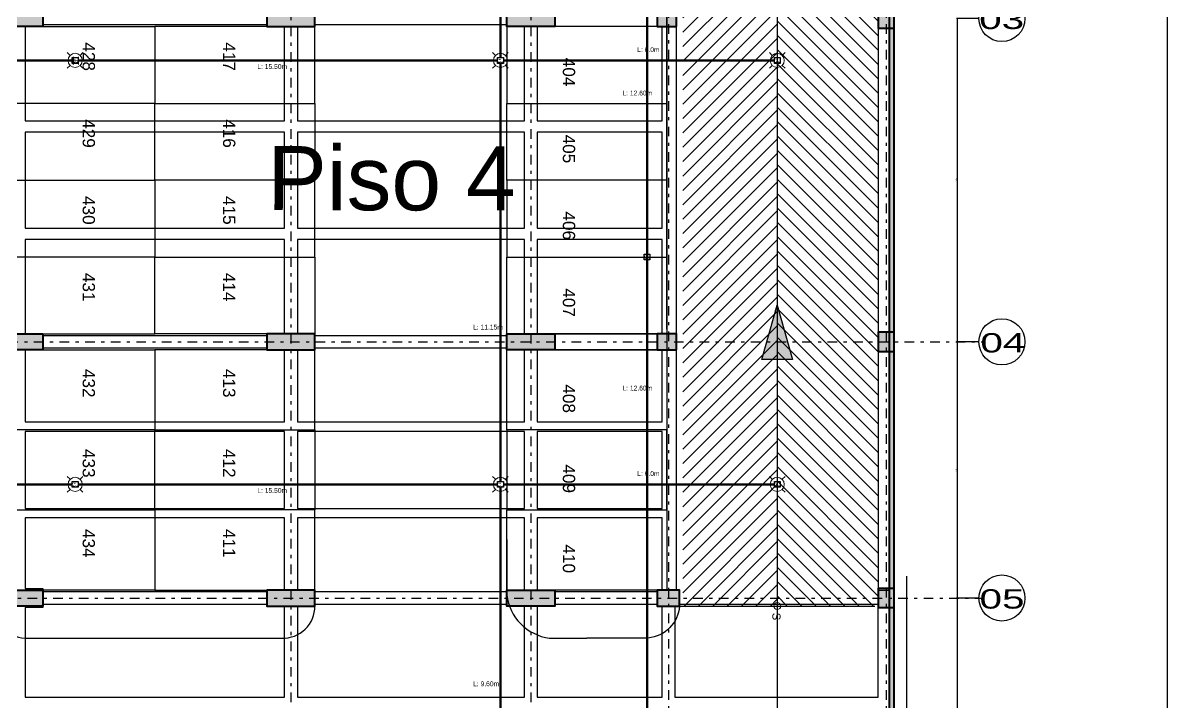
# Model space of a CAD drawing. Header units: millimetres. Extents: x 3781 to 4924, y 1639 to 1721.
# Drawn here: x 4237.09 to 4272.85, y 1664.95 to 1686.17 of the extents above; entities that cross this region are included whole.
import ezdxf

# ---------------------------------------------------------------- set-up
doc = ezdxf.new("R2010")
doc.units = ezdxf.units.MM
for name, pattern in [('CENTER', [0.7, 0.3, -0.2, 0, -0.2]), ('HIDDEN2', [0.1875, 0.125, -0.0625]), ('LLUVIAS', [10, 4, -2, 4])]:
    doc.linetypes.add(name, pattern=pattern)
doc.layers.get('Defpoints').update_dxf_attribs({"color": 255})
for name, color, linetype in [('-parquead', 2, 'Continuous'), ('1amobla', 2, 'Continuous'), ('_ACHU3', 253, 'Continuous'), ('AREA PARQUEO', 51, 'Continuous'), ('AS_GL DETECCION_MEZANINE', 7, 'Continuous'), ('AS_GL DETECCION_PISO 2', 7, 'Continuous'), ('E-P. MACIZA1', 2, 'HIDDEN2'), ('EJE-ESTRUCTURA', 1, 'CENTER'), ('HACHTCOLUMNA', 250, 'Continuous'), ('JCA_COTAS', 1, 'Continuous'), ('JCA_HATCH 254', 252, 'Continuous'), ('JCA_TEXTO1', 2, 'Continuous'), ('JCA_TEXTO2', 3, 'Continuous'), ('Textos-espacios', 3, 'Continuous')]:
    doc.layers.add(name, color=color, linetype=linetype)
for name, color, linetype, lineweight in [('Estructura', 6, 'Continuous', 40), ('Muro', 4, 'Continuous', 40), ('Piso', 251, 'Continuous', 30), ('TEXTOS', 7, 'Continuous', 20), ('Vidrio', 2, 'Continuous', 30)]:
    doc.layers.add(name, color=color, linetype=linetype, lineweight=lineweight)
doc.styles.add('ROMANS', font='arial.ttf', dxfattribs={"width": 0.7})
doc.styles.get("Standard").update_dxf_attribs({"font": 'arial.ttf'})
doc.styles.add('style2', font='arial.ttf', dxfattribs={"width": 1.5})
doc.dimstyles.new('1-10', dxfattribs={"dimscale": 10, "dimtxt": 0.0037, "dimasz": 0.001, "dimexe": 0.0018, "dimexo": 0.0018, "dimgap": 0.0005, "dimtad": 1, "dimzin": 4, "dimdsep": 46, "dimtxsty": 'ROMANS', "dimblk": 'ARCHTICK', "dimcen": 0.003, "dimdle": 0.0015, "dimclrd": 1, "dimclre": 1, "dimclrt": 4, "dimadec": 0, "dimazin": 0, "dimtfac": 1, "dimtix": 1, "dimtmove": 2, "dimatfit": 3, "dimldrblk": 'flecha', "dimfxl": 1, "dimtolj": 1, "dimtzin": 4, "dimarcsym": 0})

# ---------------------------------------------------------------- blocks, each defined once
blk = doc.blocks.new('_ArchTick')
at = {"color": 0, "linetype": 'ByBlock', "const_width": 0.15}
blk.add_lwpolyline([(-0.5, -0.5), (0.5, 0.5)], dxfattribs=at)
blk = doc.blocks.new('*D38')
at = {"layer": 'Defpoints', "color": 0, "transparency": 16777216}
for p in [(-46.702, -6675.899), (-47.386, -6685.999), (-46.702, -6685.999)]:
    blk.add_point(p, dxfattribs=at)
at = {"layer": 'JCA_COTAS', "color": 1, "lineweight": -2, "transparency": 16777216}
for p, q in [((-46.72, -6675.899), (-47.404, -6675.899)), ((-47.386, -6675.884), (-47.386, -6686.014)), ((-46.72, -6685.999), (-47.404, -6685.999))]:
    blk.add_line(p, q, dxfattribs=at)
at = {"layer": 'JCA_COTAS', "color": 1, "lineweight": -2, "transparency": 16777216, "xscale": 0.01, "yscale": 0.01, "zscale": 0.01}
for p, rotation in [((-47.386, -6675.899), 90), ((-47.386, -6685.999), 270)]:
    blk.add_blockref('_ArchTick', p, dxfattribs=dict(at, rotation=rotation))
at = {"layer": 'JCA_COTAS', "color": 4, "transparency": 16777216, "insert": (-47.41, -6680.949), "char_height": 0.037, "attachment_point": 5, "rotation": 90, "style": 'ROMANS'}
blk.add_mtext('\\A1;10.10', dxfattribs=at)
blk = doc.blocks.new('flecha')
at = {"layer": '_ACHU3', "linetype": 'Continuous', "lineweight": 0}
h = blk.add_hatch(color=255, dxfattribs=at)
h.dxf.hatch_style = 1
h.paths.add_polyline_path([(0, 0), (2.4, 0.4), (2.4, 0), (4, 0), (4, 0), (2.4, 0), (2.4, -0.4)])
at = {"layer": '_ACHU3', "linetype": 'Continuous', "lineweight": 0, "flags": 128}
blk.add_lwpolyline([(0, 0), (2.4, 0.4), (2.4, 0), (2.4, 0), (4, 0), (4, 0), (2.4, 0), (2.4, -0.4), (0, 0)], dxfattribs=at)
blk = doc.blocks.new('*D39')
at = {"layer": 'Defpoints', "color": 0, "transparency": 16777216}
for p in [(-46.702, -6685.999), (-47.386, -6693.999), (-46.702, -6693.999)]:
    blk.add_point(p, dxfattribs=at)
at = {"layer": 'JCA_COTAS', "color": 1, "lineweight": -2, "transparency": 16777216}
for p, q in [((-46.72, -6685.999), (-47.404, -6685.999)), ((-47.386, -6685.984), (-47.386, -6694.014)), ((-46.72, -6693.999), (-47.404, -6693.999))]:
    blk.add_line(p, q, dxfattribs=at)
at = {"layer": 'JCA_COTAS', "color": 1, "lineweight": -2, "transparency": 16777216, "xscale": 0.01, "yscale": 0.01, "zscale": 0.01}
for p, rotation in [((-47.386, -6685.999), 90), ((-47.386, -6693.999), 270)]:
    blk.add_blockref('_ArchTick', p, dxfattribs=dict(at, rotation=rotation))
at = {"layer": 'JCA_COTAS', "color": 4, "transparency": 16777216, "insert": (-47.41, -6689.999), "char_height": 0.037, "attachment_point": 5, "rotation": 90, "style": 'ROMANS'}
blk.add_mtext('\\A1;8.00', dxfattribs=at)
blk = doc.blocks.new('*D40')
at = {"layer": 'Defpoints', "color": 0, "transparency": 16777216}
for p in [(-46.702, -6693.999), (-47.386, -6703.674), (-46.702, -6703.674)]:
    blk.add_point(p, dxfattribs=at)
at = {"layer": 'JCA_COTAS', "color": 1, "lineweight": -2, "transparency": 16777216}
for p, q in [((-46.72, -6693.999), (-47.404, -6693.999)), ((-47.386, -6693.984), (-47.386, -6703.689)), ((-46.72, -6703.674), (-47.404, -6703.674))]:
    blk.add_line(p, q, dxfattribs=at)
at = {"layer": 'JCA_COTAS', "color": 1, "lineweight": -2, "transparency": 16777216, "xscale": 0.01, "yscale": 0.01, "zscale": 0.01}
for p, rotation in [((-47.386, -6693.999), 90), ((-47.386, -6703.674), 270)]:
    blk.add_blockref('_ArchTick', p, dxfattribs=dict(at, rotation=rotation))
at = {"layer": 'JCA_COTAS', "color": 4, "transparency": 16777216, "insert": (-47.41, -6698.836), "char_height": 0.037, "attachment_point": 5, "rotation": 90, "style": 'ROMANS'}
blk.add_mtext('\\A1;9.68', dxfattribs=at)
blk = doc.blocks.new('AS_Strobe-CEILING')
at = {"color": 0, "linetype": 'Continuous', "lineweight": 15}
for p, q in [((-0.105, 0.105), (-0.163, 0.163)), ((0.105, 0.105), (0.163, 0.163)), ((-0.105, -0.105), (-0.163, -0.163)), ((0.105, -0.105), (0.163, -0.163))]:
    blk.add_line(p, q, dxfattribs=at)
blk.add_ellipse((0, 0), major_axis=(0.148, 0), ratio=1, dxfattribs=at)
blk = doc.blocks.new('Horne Strobe Cielo')
at = {"layer": 'AS_GL DETECCION_MEZANINE', "color": 1, "linetype": 'Continuous', "xscale": 1.5, "yscale": 1.5, "zscale": 1.5}
blk.add_blockref('AS_Strobe-CEILING', (-679.742, -2828), dxfattribs=at)
at = {"layer": '1amobla', "color": 7, "linetype": 'Continuous', "ltscale": 0.3, "true_color": 0xffffff, "insert": (-679.843, -2827.878), "char_height": 0.25, "width": 0.07916, "attachment_point": 1}
blk.add_mtext('H', dxfattribs=at)
blk = doc.blocks.new('Caja metalica de 12')
at = {"layer": '1amobla', "linetype": 'Continuous', "ltscale": 0.3}
blk.add_lwpolyline([(-1069.691, -2855.357), (-1069.511, -2855.357), (-1069.511, -2855.537), (-1069.691, -2855.537), (-1069.691, -2855.357)], dxfattribs=at)
at = {"layer": '1amobla', "color": 7, "linetype": 'Continuous', "ltscale": 0.3, "insert": (-1069.679, -2855.397), "char_height": 0.04, "width": 0.07916, "attachment_point": 1}
blk.add_mtext('CM 12X12', dxfattribs=at)
blk = doc.blocks.new('estructura etapa 3')
at = {"layer": 'HACHTCOLUMNA'}
h = blk.add_hatch(color=256, dxfattribs=at)
h.paths.add_polyline_path([(-91.651, -6658.124), (-91.651, -6657.624), (-92.35, -6657.624), (-92.35, -6658.124)])
h.paths.add_polyline_path([(-49.354, -6658.124), (-49.354, -6657.624), (-50.055, -6657.624), (-50.055, -6658.124)])
h.paths.add_polyline_path([(-56.053, -6658.124), (-56.053, -6657.624), (-56.753, -6657.624), (-56.753, -6658.124)])
h.paths.add_polyline_path([(-76.45, -6659.124), (-76.95, -6659.124), (-76.95, -6657.624), (-76.45, -6657.624)])
h.paths.add_polyline_path([(-83.95, -6659.124), (-84.45, -6659.124), (-84.45, -6657.624), (-83.95, -6657.624)])
h.paths.add_polyline_path([(-60.452, -6659.124), (-60.952, -6659.124), (-60.952, -6657.624), (-60.452, -6657.624)])
h.paths.add_polyline_path([(-67.95, -6659.124), (-68.45, -6659.124), (-68.45, -6657.624), (-67.95, -6657.624)])
h.paths.add_polyline_path([(-91.85, -6668.199), (-91.851, -6667.599), (-92.35, -6667.599), (-92.349, -6668.199)])
h.paths.add_polyline_path([(-49.354, -6668.199), (-49.354, -6667.599), (-49.854, -6667.599), (-49.854, -6668.199)])
h.paths.add_polyline_path([(-56.154, -6668.149), (-56.154, -6667.649), (-56.854, -6667.649), (-56.854, -6668.149)])
h.paths.add_polyline_path([(-59.952, -6667.649), (-59.952, -6668.149), (-61.452, -6668.149), (-61.452, -6667.649)])
h.paths.add_polyline_path([(-75.95, -6667.649), (-75.95, -6668.149), (-77.45, -6668.149), (-77.45, -6667.649)])
h.paths.add_polyline_path([(-68.95, -6667.649), (-68.95, -6668.149), (-67.45, -6668.149), (-67.45, -6667.649)])
h.paths.add_polyline_path([(-84.95, -6667.649), (-84.95, -6668.149), (-83.45, -6668.149), (-83.45, -6667.649)])
h.paths.add_polyline_path([(-91.85, -6676.199), (-91.85, -6675.599), (-92.349, -6675.599), (-92.349, -6676.199)])
h.paths.add_polyline_path([(-49.354, -6676.199), (-49.354, -6675.599), (-49.854, -6675.599), (-49.854, -6676.199)])
h.paths.add_polyline_path([(-56.154, -6676.149), (-56.154, -6675.649), (-56.754, -6675.649), (-56.754, -6676.149)])
h.paths.add_polyline_path([(-59.952, -6675.649), (-59.952, -6676.149), (-61.452, -6676.149), (-61.452, -6675.649)])
h.paths.add_polyline_path([(-75.95, -6675.649), (-75.95, -6676.149), (-77.45, -6676.149), (-77.45, -6675.649)])
h.paths.add_polyline_path([(-68.95, -6675.649), (-68.95, -6676.149), (-67.45, -6676.149), (-67.45, -6675.649)])
h.paths.add_polyline_path([(-84.95, -6675.649), (-84.95, -6676.149), (-83.45, -6676.149), (-83.45, -6675.649)])
h.paths.add_polyline_path([(-91.847, -6686.299), (-91.851, -6685.699), (-92.35, -6685.699), (-92.346, -6686.299)])
h.paths.add_polyline_path([(-49.354, -6686.299), (-49.354, -6685.699), (-49.854, -6685.699), (-49.854, -6686.299)])
h.paths.add_polyline_path([(-56.154, -6686.249), (-56.154, -6685.749), (-56.754, -6685.749), (-56.754, -6686.249)])
h.paths.add_polyline_path([(-59.952, -6685.749), (-59.952, -6686.249), (-61.452, -6686.249), (-61.452, -6685.749)])
h.paths.add_polyline_path([(-75.95, -6685.749), (-75.95, -6686.249), (-77.45, -6686.249), (-77.45, -6685.749)])
h.paths.add_polyline_path([(-68.95, -6685.749), (-68.95, -6686.249), (-67.45, -6686.249), (-67.45, -6685.749)])
h.paths.add_polyline_path([(-84.95, -6685.749), (-84.95, -6686.249), (-83.45, -6686.249), (-83.45, -6685.749)])
h.paths.add_polyline_path([(-49.353, -6694.294), (-49.354, -6693.699), (-49.855, -6693.699), (-49.854, -6694.294)])
h.paths.add_polyline_path([(-56.054, -6694.249), (-56.054, -6693.749), (-56.753, -6693.749), (-56.753, -6694.249)])
h.paths.add_polyline_path([(-91.651, -6694.249), (-91.651, -6693.749), (-92.35, -6693.749), (-92.35, -6694.249)])
h.paths.add_polyline_path([(-59.952, -6693.749), (-59.952, -6694.249), (-61.452, -6694.249), (-61.452, -6693.749)])
h.paths.add_polyline_path([(-75.95, -6693.749), (-75.95, -6694.249), (-77.45, -6694.249), (-77.45, -6693.749)])
h.paths.add_polyline_path([(-68.95, -6693.749), (-68.95, -6694.249), (-67.45, -6694.249), (-67.45, -6693.749)])
h.paths.add_polyline_path([(-84.95, -6693.749), (-84.95, -6694.249), (-83.45, -6694.249), (-83.45, -6693.749)])
h.paths.add_polyline_path([(-49.358, -6703.974), (-49.353, -6703.374), (-49.854, -6703.374), (-49.859, -6703.974)])
h.paths.add_polyline_path([(-56.054, -6703.924), (-56.054, -6703.424), (-56.753, -6703.424), (-56.753, -6703.924)])
h.paths.add_polyline_path([(-67.95, -6704.924), (-67.95, -6703.424), (-68.45, -6703.424), (-68.45, -6704.924)])
h.paths.add_polyline_path([(-91.651, -6703.924), (-91.651, -6703.424), (-92.35, -6703.424), (-92.35, -6703.924)])
h.paths.add_polyline_path([(-61.847, -6703.424), (-60.347, -6703.424), (-60.347, -6703.924), (-61.847, -6703.924)])
h.paths.add_polyline_path([(-83.95, -6704.924), (-83.95, -6703.424), (-84.45, -6703.424), (-84.45, -6704.924)])
h.paths.add_polyline_path([(-76.45, -6704.924), (-76.45, -6703.424), (-76.95, -6703.424), (-76.95, -6704.924)])
h.paths.add_polyline_path([(-49.354, -6711.949), (-49.354, -6711.449), (-50.054, -6711.449), (-50.054, -6711.949)])
h.paths.add_polyline_path([(-55.954, -6711.949), (-55.954, -6711.449), (-56.654, -6711.449), (-56.654, -6711.949)])
h.paths.add_polyline_path([(-91.65, -6711.949), (-91.65, -6711.449), (-92.35, -6711.449), (-92.35, -6711.949)])
h.paths.add_polyline_path([(-60.952, -6711.949), (-60.952, -6709.549), (-60.452, -6709.549), (-60.452, -6711.949)])
h.paths.add_polyline_path([(-68.45, -6709.549), (-68.45, -6711.949), (-67.95, -6711.949), (-67.95, -6709.549)])
h.paths.add_polyline_path([(-76.95, -6709.549), (-76.95, -6711.949), (-76.45, -6711.949), (-76.45, -6709.549)])
h.paths.add_polyline_path([(-83.95, -6709.549), (-83.95, -6711.949), (-84.45, -6711.949), (-84.45, -6709.549)])
at = {"layer": 'EJE-ESTRUCTURA'}
for p, q in [((-68.2, -6655.354), (-68.2, -6714.914)), ((-60.702, -6655.354), (-60.702, -6714.914)), ((-60.702, -6655.354), (-60.702, -6714.914)), ((-56.404, -6655.279), (-56.404, -6714.839)), ((-49.604, -6655.279), (-49.604, -6714.839)), ((-93.028, -6685.999), (-46.502, -6685.999)), ((-93.228, -6693.999), (-46.502, -6693.999))]:
    blk.add_line(p, q, dxfattribs=at)
at = {"layer": 'Estructura'}
for points in [[(-75.95, -6675.649), (-75.95, -6676.149), (-77.45, -6676.149), (-77.45, -6675.649)], [(-68.95, -6675.649), (-68.95, -6676.149), (-67.45, -6676.149), (-67.45, -6675.649)], [(-59.952, -6675.649), (-59.952, -6676.149), (-61.452, -6676.149), (-61.452, -6675.649)], [(-56.154, -6676.149), (-56.154, -6675.649), (-56.754, -6675.649), (-56.754, -6676.149)], [(-49.354, -6676.199), (-49.354, -6675.599), (-49.854, -6675.599), (-49.854, -6676.199)], [(-75.95, -6685.749), (-75.95, -6686.249), (-77.45, -6686.249), (-77.45, -6685.749)], [(-68.95, -6685.749), (-68.95, -6686.249), (-67.45, -6686.249), (-67.45, -6685.749)], [(-59.952, -6685.749), (-59.952, -6686.249), (-61.452, -6686.249), (-61.452, -6685.749)], [(-56.154, -6686.249), (-56.154, -6685.749), (-56.754, -6685.749), (-56.754, -6686.249)], [(-49.354, -6686.299), (-49.354, -6685.699), (-49.854, -6685.699), (-49.854, -6686.299)], [(-75.95, -6693.749), (-75.95, -6694.249), (-77.45, -6694.249), (-77.45, -6693.749)], [(-68.95, -6693.749), (-68.95, -6694.249), (-67.45, -6694.249), (-67.45, -6693.749)], [(-59.952, -6693.749), (-59.952, -6694.249), (-61.452, -6694.249), (-61.452, -6693.749)], [(-56.054, -6694.249), (-56.054, -6693.749), (-56.753, -6693.749), (-56.753, -6694.249)], [(-49.353, -6694.294), (-49.354, -6693.699), (-49.855, -6693.699), (-49.854, -6694.294)]]:
    blk.add_lwpolyline(points, close=True, dxfattribs=at)
at = {"layer": 'JCA_TEXTO1', "linetype": 'Continuous'}
for centre in [(-45.982, -6675.899), (-45.982, -6685.999), (-45.982, -6693.999)]:
    blk.add_circle(centre, 0.72, dxfattribs=at)
at = {"layer": 'JCA_TEXTO2', "style": 'style2', "width": 1.5}
for s, p in [('03', (-46.693, -6676.229)), ('04', (-46.655, -6686.329)), ('05', (-46.683, -6694.329))]:
    blk.add_text(s, height=0.6031, rotation=0.0293, dxfattribs=at).set_placement(p)
at = {"layer": 'JCA_COTAS'}
for base, p1, p2, picture, middle in [((-47.386, -6685.999), (-46.702, -6675.899), (-46.702, -6685.999), '*D38', (-47.41, -6680.949)), ((-47.386, -6693.999), (-46.702, -6685.999), (-46.702, -6693.999), '*D39', (-47.41, -6689.999)), ((-47.38635, -6703.67384), (-46.70152, -6693.99883), (-46.70152, -6703.67384), '*D40', (-47.41024, -6698.83633))]:
    dim = blk.add_linear_dim(base=base, p1=p1, p2=p2, angle=90, dimstyle='1-10', dxfattribs=at)
    dim.commit()
    dim.dimension.update_dxf_attribs({"geometry": picture, "text_midpoint": middle})

msp = doc.modelspace()

# ---------------------------------------------------------------- hatches: boundary and pattern name
at = {"layer": 'JCA_HATCH 254', "linetype": 'Continuous', "ltscale": 0.3, "true_color": 0x636466, "transparency": 33554687}
h = msp.add_hatch(color=251, dxfattribs=at)
h.dxf.hatch_style = 1
h.paths.add_polyline_path([(4264.315, 1704.478), (4264.165, 1704.478), (4264.165, 1650.753), (4264.315, 1650.753)])
at = {"layer": 'JCA_HATCH 254'}
msp.add_hatch(color=256, dxfattribs=at).paths.add_polyline_path([(4260.664, 1677.345), (4261.14, 1675.653), (4260.188, 1675.653)])
at = {"layer": 'Piso'}
h = msp.add_hatch(dxfattribs=at)
h.set_pattern_fill('ANSI31', color=256, scale=0.1, angle=-41.916, style=0)
h.set_pattern_definition([(45, (4259.0526, 1672.3941), (-0.2245064, 0.2245064), [])])
h.paths.add_polyline_path([(4260.664, 1695.253), (4260.664, 1667.953), (4257.714, 1667.953), (4257.714, 1693.903), (4257.575, 1694.393), (4257.282, 1694.81), (4256.869, 1695.108), (4256.381, 1695.253)])
h = msp.add_hatch(dxfattribs=at)
h.set_pattern_fill('ANSI31', color=256, scale=0.1, angle=-41.916, style=0)
h.set_pattern_definition([(135, (4262.37494, 1672.3941), (0.2245064, 0.2245064), [])])
h.paths.add_polyline_path([(4260.664, 1695.253), (4260.664, 1667.953), (4263.824, 1667.953), (4263.804, 1695.253)])

# ---------------------------------------------------------------- linework, layer by layer
at = {"layer": '-parquead'}
msp.add_line((4237.255, 1666.953), (4245.182, 1666.953), dxfattribs=at)
for points in [[(4241.219, 1683.653), (4236.219, 1683.653), (4236.219, 1686.053), (4241.219, 1686.053)], [(4241.218, 1683.653), (4246.218, 1683.653), (4246.218, 1686.053), (4241.218, 1686.053)], [(4241.219, 1683.653), (4236.219, 1683.653), (4236.219, 1681.253), (4241.219, 1681.253)], [(4241.218, 1683.653), (4246.218, 1683.653), (4246.218, 1681.253), (4241.218, 1681.253)], [(4241.219, 1678.853), (4236.219, 1678.853), (4236.219, 1681.253), (4241.219, 1681.253)], [(4241.218, 1678.853), (4246.218, 1678.853), (4246.218, 1681.253), (4241.218, 1681.253)], [(4241.219, 1678.853), (4236.219, 1678.853), (4236.219, 1676.453), (4241.219, 1676.453)], [(4241.218, 1678.853), (4246.218, 1678.853), (4246.218, 1676.453), (4241.218, 1676.453)], [(4241.219, 1673.453), (4236.219, 1673.453), (4236.219, 1675.953), (4241.219, 1675.953)], [(4241.219, 1673.453), (4246.219, 1673.453), (4246.219, 1675.953), (4241.219, 1675.953)], [(4241.219, 1673.453), (4236.219, 1673.453), (4236.219, 1670.953), (4241.219, 1670.953)], [(4241.219, 1673.453), (4246.219, 1673.453), (4246.219, 1670.953), (4241.219, 1670.953)], [(4241.219, 1668.453), (4236.219, 1668.453), (4236.219, 1670.953), (4241.219, 1670.953)], [(4241.219, 1668.453), (4246.219, 1668.453), (4246.219, 1670.953), (4241.219, 1670.953)]]:
    msp.add_lwpolyline(points, close=True, dxfattribs=at)
for centre, start, end in [((4237.214, 1667.947), 179.6878, 272.3511), ((4245.223, 1667.948), 267.6502, 0.3083)]:
    msp.add_arc(centre, 0.996, start, end, dxfattribs=at)
at = {"layer": '1amobla', "color": 7, "linetype": 'Continuous', "ltscale": 0.3, "true_color": 0xffffff}
msp.add_line((4260.664, 1697.848), (4260.664, 1646.417), dxfattribs=at)
msp.add_lwpolyline([(4214.399, 1712.387), (4272.847, 1712.387), (4272.847, 1639.402), (4214.399, 1639.402)], close=True, dxfattribs=at)
for points in [[(4238.636, 1685.083), (4238.816, 1685.083), (4238.816, 1684.903), (4238.636, 1684.903), (4238.636, 1685.083)], [(4238.636, 1685.083), (4238.816, 1685.083), (4238.816, 1684.903), (4238.636, 1684.903), (4238.636, 1685.083)], [(4251.926, 1685.083), (4252.106, 1685.083), (4252.106, 1684.903), (4251.926, 1684.903), (4251.926, 1685.083)], [(4251.926, 1685.083), (4252.106, 1685.083), (4252.106, 1684.903), (4251.926, 1684.903), (4251.926, 1685.083)], [(4260.574, 1685.083), (4260.754, 1685.083), (4260.754, 1684.903), (4260.574, 1684.903), (4260.574, 1685.083)], [(4260.574, 1685.083), (4260.754, 1685.083), (4260.754, 1684.903), (4260.574, 1684.903), (4260.574, 1685.083)], [(4238.636, 1671.843), (4238.816, 1671.843), (4238.816, 1671.663), (4238.636, 1671.663), (4238.636, 1671.843)], [(4238.636, 1671.843), (4238.816, 1671.843), (4238.816, 1671.663), (4238.636, 1671.663), (4238.636, 1671.843)], [(4251.926, 1671.843), (4252.106, 1671.843), (4252.106, 1671.663), (4251.926, 1671.663), (4251.926, 1671.843)], [(4251.926, 1671.843), (4252.106, 1671.843), (4252.106, 1671.663), (4251.926, 1671.663), (4251.926, 1671.843)], [(4260.574, 1671.843), (4260.754, 1671.843), (4260.754, 1671.663), (4260.574, 1671.663), (4260.574, 1671.843)], [(4260.574, 1671.843), (4260.754, 1671.843), (4260.754, 1671.663), (4260.574, 1671.663), (4260.574, 1671.843)]]:
    msp.add_lwpolyline(points, dxfattribs=at)
at = {"layer": 'AREA PARQUEO', "color": 2}
msp.add_line((4257.216, 1676.604), (4257.216, 1693.753), dxfattribs=at)
for points in [[(4257.514, 1694.053), (4257.216, 1694.053), (4257.216, 1668.453), (4257.514, 1668.453)], [(4264.165, 1694.053), (4263.814, 1694.053), (4263.814, 1668.453), (4264.165, 1668.453)], [(4257.216, 1683.653), (4257.216, 1686.053), (4252.216, 1686.053), (4252.216, 1683.653)], [(4257.216, 1683.653), (4257.216, 1681.253), (4252.216, 1681.253), (4252.216, 1683.653)], [(4257.216, 1678.853), (4257.216, 1681.253), (4252.216, 1681.253), (4252.216, 1678.853)], [(4257.216, 1678.853), (4257.216, 1676.453), (4252.216, 1676.453), (4252.216, 1678.853)], [(4252.216, 1673.453), (4252.216, 1675.953), (4257.216, 1675.953), (4257.216, 1673.453)], [(4252.216, 1673.453), (4252.216, 1670.953), (4257.216, 1670.953), (4257.216, 1673.453)], [(4252.216, 1668.453), (4252.216, 1670.953), (4257.216, 1670.953), (4257.216, 1668.453)]]:
    msp.add_lwpolyline(points, close=True, dxfattribs=at)
for points in [[(4252.216, 1670.029), (4252.216, 1668.303, 0.348163), (4253.549, 1666.953), (4254.716, 1666.953)], [(4257.615, 1667.953, -0.363964), (4256.623, 1666.953), (4254.716, 1666.953)]]:
    msp.add_lwpolyline(points, format="xyb", dxfattribs=at)
at = {"layer": 'AS_GL DETECCION_PISO 2', "color": 5, "linetype": 'Continuous', "lineweight": 50}
for p, q in [((4256.597, 1663.895), (4256.597, 1696.103)), ((4252.016, 1685.083), (4252.016, 1691.55)), ((4238.636, 1684.993), (4225.136, 1684.993)), ((4251.926, 1684.993), (4238.816, 1684.993)), ((4252.016, 1671.843), (4252.016, 1684.903)), ((4252.106, 1684.993), (4260.574, 1684.993)), ((4256.597, 1663.895), (4256.597, 1678.763)), ((4238.636, 1671.753), (4225.136, 1671.753)), ((4251.926, 1671.753), (4238.816, 1671.753)), ((4252.016, 1671.663), (4252.016, 1662.494)), ((4252.106, 1671.753), (4260.574, 1671.753))]:
    msp.add_line(p, q, dxfattribs=at)
at = {"layer": 'E-P. MACIZA1', "color": 7, "linetype": 'LLUVIAS', "ltscale": 3, "true_color": 0xffffff}
for points in [[(4245.269, 1683.103), (4245.269, 1686.053), (4244.719, 1686.053), (4244.719, 1686.103), (4237.719, 1686.103), (4237.719, 1686.053), (4237.169, 1686.053), (4237.169, 1683.103)], [(4252.766, 1683.103), (4252.766, 1686.053), (4252.216, 1686.053), (4252.216, 1686.103), (4246.219, 1686.103), (4246.219, 1686.053), (4245.669, 1686.053), (4245.669, 1683.103)], [(4253.166, 1686.053), (4253.166, 1683.103), (4257.065, 1683.103), (4257.065, 1686.053)], [(4237.169, 1682.753), (4237.169, 1679.753), (4245.269, 1679.753), (4245.269, 1682.753)], [(4245.669, 1682.753), (4245.669, 1679.753), (4252.766, 1679.753), (4252.766, 1682.753)], [(4244.719, 1676.403), (4244.719, 1676.453), (4245.269, 1676.453), (4245.269, 1679.403), (4237.169, 1679.403), (4237.169, 1676.453), (4237.719, 1676.453), (4237.719, 1676.403)], [(4252.216, 1676.403), (4252.216, 1676.453), (4252.766, 1676.453), (4252.766, 1679.403), (4245.669, 1679.403), (4245.669, 1676.453), (4246.219, 1676.453), (4246.219, 1676.403)], [(4253.166, 1679.403), (4253.166, 1676.453), (4257.065, 1676.453), (4257.065, 1679.403)], [(4245.269, 1673.703), (4245.269, 1675.953), (4244.719, 1675.953), (4244.719, 1676.003), (4237.719, 1676.003), (4237.719, 1675.953), (4237.169, 1675.953), (4237.169, 1673.703)], [(4252.766, 1673.703), (4252.766, 1675.953), (4252.216, 1675.953), (4252.216, 1676.003), (4246.219, 1676.003), (4246.219, 1675.953), (4245.669, 1675.953), (4245.669, 1673.703)], [(4253.166, 1675.953), (4253.166, 1673.703), (4257.065, 1673.703), (4257.065, 1675.953)], [(4245.269, 1673.403), (4237.169, 1673.403), (4237.169, 1671.003), (4245.269, 1671.003)], [(4245.669, 1673.403), (4245.669, 1671.003), (4252.766, 1671.003), (4252.766, 1673.403)], [(4244.719, 1668.403), (4244.719, 1668.453), (4245.269, 1668.453), (4245.269, 1670.703), (4237.169, 1670.703), (4237.169, 1668.503), (4237.719, 1668.503), (4237.719, 1668.403)], [(4252.766, 1668.453), (4252.766, 1670.703), (4245.669, 1670.703), (4245.669, 1668.453), (4246.219, 1668.453), (4246.219, 1668.403), (4252.216, 1668.403), (4252.216, 1668.453)], [(4256.915, 1668.403), (4256.915, 1668.453), (4257.065, 1668.453), (4257.065, 1670.703), (4253.166, 1670.703), (4253.166, 1668.453), (4253.716, 1668.453), (4253.716, 1668.403)], [(4245.269, 1665.103), (4245.269, 1667.953), (4244.719, 1667.953), (4244.719, 1668.003), (4237.719, 1668.003), (4237.719, 1667.903), (4237.169, 1667.903), (4237.169, 1665.103)], [(4252.766, 1665.103), (4252.766, 1667.953), (4252.216, 1667.953), (4252.216, 1668.003), (4246.219, 1668.003), (4246.219, 1667.953), (4245.669, 1667.953), (4245.669, 1665.103)], [(4257.065, 1665.103), (4257.065, 1667.953), (4256.915, 1667.953), (4256.915, 1668.003), (4253.716, 1668.003), (4253.716, 1667.953), (4253.166, 1667.953), (4253.166, 1665.103)], [(4263.815, 1665.103), (4263.815, 1667.903), (4263.815, 1667.903), (4263.815, 1668.003), (4257.615, 1668.003), (4257.615, 1667.953), (4257.465, 1667.953), (4257.465, 1665.103)]]:
    msp.add_lwpolyline(points, close=True, dxfattribs=at)
for points in [[(4257.065, 1682.753), (4253.166, 1682.753), (4253.166, 1679.753), (4257.065, 1679.753), (4257.065, 1682.753)], [(4252.766, 1676.453), (4252.766, 1679.403), (4245.669, 1679.403), (4245.669, 1676.453)], [(4257.065, 1673.403), (4253.166, 1673.403), (4253.166, 1671.003), (4257.065, 1671.003), (4257.065, 1673.403)]]:
    msp.add_lwpolyline(points, dxfattribs=at)
at = {"layer": 'Muro'}
msp.add_lwpolyline([(4264.315, 1704.478), (4264.165, 1704.478), (4264.165, 1650.753), (4264.315, 1650.753)], close=True, dxfattribs=at)
at = {"layer": 'Piso'}
for p, q in [((4260.664, 1695.253), (4260.664, 1667.953)), ((4264.715, 1650.57), (4264.715, 1668.889, -41.255)), ((4257.615, 1667.953), (4263.715, 1667.953))]:
    msp.add_line(p, q, dxfattribs=at)
at = {"layer": 'TEXTOS'}
msp.add_circle((4260.664, 1667.953), 0.109, dxfattribs=at)
at = {"layer": 'Textos-espacios'}
msp.add_lwpolyline([(4260.664, 1677.345), (4261.14, 1675.653), (4260.188, 1675.653)], close=True, dxfattribs=at)

# ---------------------------------------------------------------- block references
at = {"layer": '1amobla', "color": 7, "linetype": 'Continuous', "true_color": 0xffffff}
for name, p in [('Horne Strobe Cielo', (4918.468, 4512.993)), ('Caja metalica de 12', (5308.327, 4540.439)), ('Caja metalica de 12', (5321.617, 4540.439)), ('Caja metalica de 12', (5330.265, 4540.439)), ('Caja metalica de 12', (5326.198, 4534.299)), ('Caja metalica de 12', (5308.327, 4527.199)), ('Caja metalica de 12', (5321.617, 4527.199)), ('Caja metalica de 12', (5330.265, 4527.199))]:
    msp.add_blockref(name, p, dxfattribs=at)
at = {"layer": 'AS_GL DETECCION_MEZANINE', "color": 1, "linetype": 'Continuous', "xscale": 1.5, "yscale": 1.5, "zscale": 1.5}
for p in [(4238.726, 1684.993), (4252.016, 1684.993), (4260.664, 1684.993), (4238.726, 1671.753), (4252.016, 1671.753), (4260.664, 1671.753)]:
    msp.add_blockref('AS_Strobe-CEILING', p, dxfattribs=at)
at = {"layer": 'Vidrio'}
msp.add_blockref('estructura etapa 3', (4313.668, 8362.202), dxfattribs=at)

# ---------------------------------------------------------------- texts
at = {"layer": '1amobla', "color": 7, "linetype": 'Continuous', "ltscale": 0.3, "true_color": 0xffffff, "char_height": 0.04, "width": 0.07916, "attachment_point": 1}
for insert in [(4238.649, 1685.043), (4251.939, 1685.043), (4260.586, 1685.043), (4260.586, 1685.043), (4238.649, 1671.803), (4251.939, 1671.803), (4260.586, 1671.803), (4260.586, 1671.803)]:
    msp.add_mtext('CM 12X12', dxfattribs=dict(at, insert=insert))
at = {"layer": 'Defpoints', "color": 3}
msp.add_text('Piso 4', height=2, rotation=359.9331, dxfattribs=at).set_placement((4244.726, 1680.318))
at = {"layer": 'TEXTOS'}
for s, height, rotation, p in [('L: 6.0m', 0.15, 359.9331, (4256.289, 1685.256)), ('L: 15.50m', 0.15, 359.9331, (4244.418, 1684.729)), ('L: 12.60m', 0.15, 359.9331, (4255.827, 1683.899)), ('L: 11.15m', 0.15, 359.9331, (4251.16, 1676.589)), ('L: 12.60m', 0.15, 359.9331, (4255.827, 1674.685)), ('L: 6.0m', 0.15, 359.9331, (4256.289, 1672.016)), ('L: 15.50m', 0.15, 359.9331, (4244.418, 1671.489)), ('S', 0.254, 270.0669, (4260.513, 1667.745)), ('L: 9.60m', 0.15, 359.9331, (4251.16, 1665.45))]:
    msp.add_text(s, height=height, rotation=rotation, dxfattribs=at).set_placement(p)
at = {"layer": 'Textos-espacios', "char_height": 0.384, "attachment_point": 1, "rotation": 270}
for s, width, insert in [('428', 1.39428, (4239.345, 1685.559)), ('417', 1.35043, (4243.732, 1685.559)), ('404', 0.89145, (4254.349, 1685.077)), ('429', 1.25263, (4239.345, 1683.159)), ('416', 1.51574, (4243.732, 1683.159)), ('405', 0.89145, (4254.349, 1682.677)), ('430', 1.2206, (4239.345, 1680.759)), ('415', 1.52757, (4243.732, 1680.759)), ('406', 0.89145, (4254.349, 1680.277)), ('431', 1.23243, (4239.345, 1678.359)), ('414', 1.38591, (4243.732, 1678.359)), ('407', 0.89145, (4254.349, 1677.877)), ('432', 1.19925, (4239.345, 1675.359)), ('413', 1.90594, (4243.732, 1675.359)), ('408', 0.89145, (4254.349, 1674.877)), ('433', 1.25935, (4239.345, 1672.859)), ('412', 1.36456, (4243.732, 1672.859)), ('409', 0.89145, (4254.349, 1672.377)), ('434', 1.42465, (4239.345, 1670.359)), ('411', 1.45973, (4243.732, 1670.359)), ('410', 0.89145, (4254.349, 1669.877))]:
    msp.add_mtext_dynamic_manual_height_columns(s, width=width, gutter_width=5, heights=[0], dxfattribs=dict(at, insert=insert))

doc.saveas('drawing.dxf')
